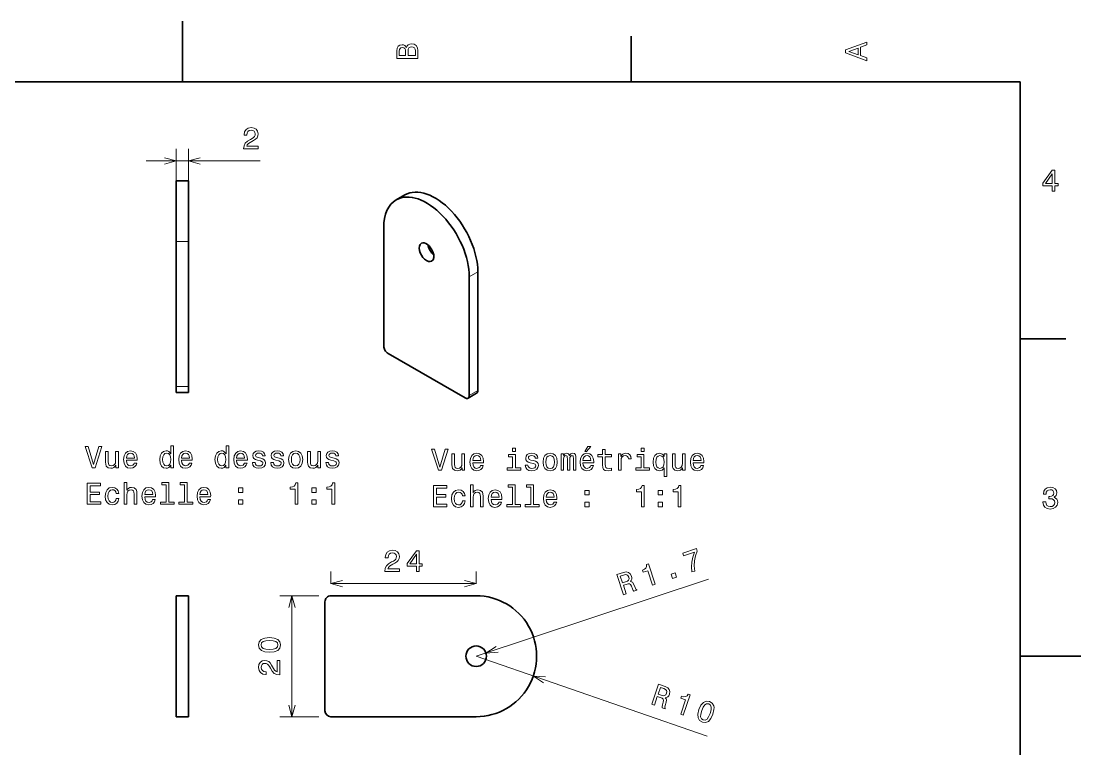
# Model space of a CAD drawing. Extents: x 0 to 297, y 0 to 210.
# Drawn here: x 121.9 to 297, y 89.7 to 210 of the extents above; entities that cross this region are included whole.
import ezdxf

# ---------------------------------------------------------------- set-up
doc = ezdxf.new("R2010")
doc.units = 0

msp = doc.modelspace()

# ---------------------------------------------------------------- linework, layer by layer
at = {"color": 7, "lineweight": 35, "ltscale": 0.25}
for p, q in [((148.5, 200), (148.5, 210)), ((147.5, 173.582718), (147.5, 183.582718)), ((149.5, 173.582718), (149.5, 183.582718)), ((287, 105), (297, 105))]:
    msp.add_line(p, q, dxfattribs=at)
at = {"color": 7, "lineweight": 35, "ltscale": 0.1875}
for p, q in [((222.699997, 200), (222.699997, 207.5)), ((287, 157.5), (294.5, 157.5))]:
    msp.add_line(p, q, dxfattribs=at)
at = {"color": 7, "lineweight": 35}
for p, q in [((287, 200), (10, 200)), ((287, 10), (287, 200)), ((147.5, 173.582718), (147.5, 149.582718)), ((149.5, 173.582718), (149.5, 149.582718)), ((147.5, 95.000015), (147.5, 115.000015)), ((149.5, 95.000015), (149.5, 115.000015)), ((173.059586, 115.000015), (197.059586, 115.000015)), ((197.059586, 95.000015), (173.059586, 95.000015))]:
    msp.add_line(p, q, dxfattribs=at)
at = {"color": 7, "lineweight": 13, "ltscale": 0.33257}
for p, q in [((147.5, 175.582718), (147.5, 188.885513)), ((149.5, 175.582718), (149.5, 188.885513))]:
    msp.add_line(p, q, dxfattribs=at)
at = {"color": 7, "lineweight": 13, "ltscale": 0.471766}
msp.add_line((142.5, 186.885513), (161.370621, 186.885513), dxfattribs=at)
at = {"color": 7, "lineweight": 35, "ltscale": 0.05}
for p, q in [((147.5, 183.582718), (149.5, 183.582718)), ((149.5, 148.582718), (147.5, 148.582718)), ((149.5, 115.000015), (147.5, 115.000015)), ((147.5, 95.000015), (149.5, 95.000015))]:
    msp.add_line(p, q, dxfattribs=at)
at = {"color": 7, "lineweight": 35, "ltscale": 0.040825}
for p, q in [((185.266693, 181.274933), (183.852478, 180.458435)), ((195.716446, 147.662018), (197.130661, 148.478516))]:
    msp.add_line(p, q, dxfattribs=at)
at = {"color": 7, "lineweight": 35, "ltscale": 0.489898}
for p, q in [((181.781418, 175.880676), (181.781418, 156.28476)), ((197.337769, 148.936295), (197.337769, 168.532196)), ((195.923553, 148.119797), (195.923553, 167.715698))]:
    msp.add_line(p, q, dxfattribs=at)
at = {"color": 7, "lineweight": 13, "ltscale": 0.05}
for p, q in [((147.5, 173.582718), (149.5, 173.582718)), ((149.5, 149.582718), (147.5, 149.582718))]:
    msp.add_line(p, q, dxfattribs=at)
at = {"color": 7, "lineweight": 13, "ltscale": 0.040825}
for p, q in [((195.923553, 167.715698), (197.337769, 168.532196)), ((195.923553, 148.119797), (197.337769, 148.936295))]:
    msp.add_line(p, q, dxfattribs=at)
at = {"color": 7, "lineweight": 35, "ltscale": 0.367423}
msp.add_line((182.488525, 155.060013), (195.216446, 147.711548), dxfattribs=at)
at = {"color": 7, "lineweight": 35, "ltscale": 0.025}
for p, q in [((147.5, 148.582718), (147.5, 149.582718)), ((149.5, 148.582718), (149.5, 149.582718))]:
    msp.add_line(p, q, dxfattribs=at)
at = {"color": 7, "lineweight": 13, "ltscale": 0.050277}
for p, q in [((173.059586, 117.000015), (173.059586, 119.011078)), ((197.059586, 117.000015), (197.059586, 119.011078))]:
    msp.add_line(p, q, dxfattribs=at)
at = {"color": 7, "lineweight": 13}
for p, q in [((197.059586, 105.000015), (235.46991, 117.732086)), ((173.059586, 117.011078), (197.059586, 117.011078)), ((166.613281, 95.000015), (166.613281, 115.000015)), ((197.059586, 105.000015), (235.259781, 91.794739))]:
    msp.add_line(p, q, dxfattribs=at)
at = {"color": 7, "lineweight": 13, "ltscale": 0.161158}
for p, q in [((171.059586, 115.000015), (164.613281, 115.000015)), ((171.059586, 95.000015), (164.613281, 95.000015))]:
    msp.add_line(p, q, dxfattribs=at)
at = {"color": 7, "lineweight": 35, "ltscale": 0.45}
msp.add_line((172.059586, 96.000015), (172.059586, 114.000015), dxfattribs=at)
at = {"color": 7, "lineweight": 13}
for points in [[(185.542007, 205.630417), (185.249496, 205.983429), (185.052811, 206.074219), (184.81073, 206.104477), (184.432495, 206.03891), (184.160156, 205.842224), (183.993729, 205.524506), (183.933212, 205.080704), (183.933212, 203.835022), (187.433212, 203.835022), (187.433212, 205.151306), (187.36261, 205.620331), (187.155838, 205.968307), (186.828018, 206.185165), (186.384216, 206.260818), (186.08667, 206.215424), (185.839554, 206.094391), (185.65799, 205.897705)], [(185.385666, 204.984879), (185.385666, 204.298996), (184.351807, 204.298996), (184.351807, 205.025223), (184.382065, 205.297562), (184.472839, 205.489197), (184.629181, 205.605194), (184.86116, 205.645538), (185.093155, 205.600143), (185.254532, 205.479111), (185.355408, 205.272339)], [(187.014618, 205.095825), (187.014618, 204.298996), (185.809296, 204.298996), (185.809296, 205.050446), (185.844589, 205.368164), (185.9505, 205.595108), (186.132065, 205.731277), (186.394302, 205.776657), (186.671692, 205.731277), (186.863327, 205.605194), (186.979324, 205.393372)], [(261.633209, 203.466858), (261.633209, 203.930847), (260.604401, 204.298996), (260.604401, 205.695969), (261.633209, 206.064133), (261.633209, 206.538193), (258.128174, 205.257217), (258.128174, 204.742798)], [(260.17572, 204.460388), (258.632477, 205), (260.17572, 205.539627)], [(158.62207, 188.885513), (161.027695, 188.885513), (161.027695, 189.319229), (159.126404, 189.319229), (159.2323, 189.556259), (159.413864, 189.752945), (159.973663, 190.111023), (160.27121, 190.262314), (160.604065, 190.479172), (160.841095, 190.731339), (160.977264, 191.028885), (161.027695, 191.366776), (160.941956, 191.790405), (160.704926, 192.12326), (160.341812, 192.335083), (159.872787, 192.410736), (159.388641, 192.324997), (159.020493, 192.087967), (158.783463, 191.709717), (158.702759, 191.210434), (158.702759, 191.139832), (159.161697, 191.139832), (159.161697, 191.180176), (159.207092, 191.523117), (159.343262, 191.775284), (159.56012, 191.936661), (159.84758, 191.992142), (160.140091, 191.941711), (160.356949, 191.815628), (160.498154, 191.618942), (160.548584, 191.371826), (160.51329, 191.139832), (160.417465, 190.943146), (160.256073, 190.771683), (160.03418, 190.620377), (159.736633, 190.459), (159.242386, 190.146317), (158.894409, 189.813461), (158.687637, 189.410004), (158.62207, 188.90065)], [(292.277374, 181.916794), (292.731262, 181.916794), (292.731262, 182.784225), (293.23056, 182.784225), (293.23056, 183.187683), (292.731262, 183.187683), (292.731262, 185.341141), (292.272339, 185.341141), (290.739197, 183.228027), (290.739197, 182.784225), (292.277374, 182.784225)], [(291.162842, 183.187683), (292.277374, 184.756134), (292.277374, 183.187683)], [(134.712982, 139.671921), (133.835449, 136.69136), (132.932724, 139.671921), (132.453613, 139.671921), (133.583298, 136.16687), (134.087616, 136.16687), (135.192078, 139.671921)], [(137.915421, 138.875076), (137.471619, 138.875076), (137.471619, 137.311676), (137.421188, 136.948578), (137.274933, 136.686325), (137.047989, 136.524933), (136.750443, 136.474503), (136.513412, 136.514847), (136.362106, 136.635895), (136.276382, 136.842667), (136.25621, 137.135162), (136.25621, 138.875076), (135.812408, 138.875076), (135.812408, 137.094818), (135.82753, 136.736755), (135.923355, 136.439209), (136.215866, 136.16687), (136.684875, 136.071045), (136.937042, 136.106354), (137.1539, 136.197128), (137.3405, 136.35347), (137.491791, 136.580414), (137.491791, 136.16687), (137.915421, 136.16687)], [(139.251877, 137.39238), (141.0271, 137.39238), (141.032135, 137.599152), (140.951447, 138.179123), (140.729553, 138.612839), (140.376526, 138.875076), (139.907501, 138.970901), (139.448563, 138.870041), (139.095535, 138.587616), (138.868591, 138.128693), (138.787903, 137.523499), (138.863556, 136.903183), (139.0905, 136.449295), (139.438477, 136.16687), (139.892365, 136.071045), (140.285736, 136.136612), (140.608505, 136.308075), (140.845535, 136.580414), (140.981705, 136.943527), (140.542953, 136.943527), (140.452164, 136.741791), (140.321045, 136.5905), (139.947845, 136.469467), (139.660385, 136.524933), (139.443527, 136.701447), (139.302307, 136.988922), (139.251877, 137.377243)], [(139.251877, 137.765579), (139.307358, 138.113556), (139.443527, 138.370758), (139.650299, 138.5271), (139.922638, 138.582581), (140.189926, 138.5271), (140.396698, 138.370758), (140.522781, 138.113556), (140.568161, 137.765579)], [(146.599869, 136.585464), (146.599869, 136.16687), (147.043671, 136.16687), (147.043671, 139.787903), (146.604904, 139.787903), (146.604904, 138.461533), (146.267014, 138.844818), (146.060242, 138.935608), (145.823212, 138.970901), (145.394531, 138.870041), (145.061676, 138.587616), (144.844818, 138.133728), (144.76918, 137.523499), (144.844818, 136.913269), (145.061676, 136.45433), (145.394531, 136.16687), (145.823212, 136.071045), (146.060242, 136.106354), (146.272049, 136.197128)], [(145.898849, 138.572495), (146.19136, 138.501892), (146.413269, 138.305206), (146.544388, 137.977386), (146.594818, 137.523499), (146.544388, 137.06456), (146.413269, 136.736755), (146.19136, 136.535019), (145.898849, 136.469467), (145.621475, 136.535019), (145.409668, 136.736755), (145.268448, 137.069611), (145.223068, 137.523499), (145.268448, 137.972351), (145.409668, 138.300156), (145.621475, 138.501892)], [(148.359955, 137.39238), (150.135162, 137.39238), (150.140213, 137.599152), (150.059525, 138.179123), (149.837616, 138.612839), (149.484589, 138.875076), (149.015564, 138.970901), (148.556641, 138.870041), (148.203613, 138.587616), (147.976669, 138.128693), (147.895981, 137.523499), (147.971619, 136.903183), (148.198563, 136.449295), (148.546555, 136.16687), (149.000443, 136.071045), (149.393814, 136.136612), (149.716583, 136.308075), (149.953613, 136.580414), (150.089783, 136.943527), (149.651016, 136.943527), (149.560242, 136.741791), (149.429108, 136.5905), (149.055923, 136.469467), (148.768448, 136.524933), (148.55159, 136.701447), (148.410385, 136.988922), (148.359955, 137.377243)], [(148.359955, 137.765579), (148.415421, 138.113556), (148.55159, 138.370758), (148.758362, 138.5271), (149.030701, 138.582581), (149.297989, 138.5271), (149.504761, 138.370758), (149.630844, 138.113556), (149.676239, 137.765579)], [(155.707932, 136.585464), (155.707932, 136.16687), (156.151733, 136.16687), (156.151733, 139.787903), (155.712982, 139.787903), (155.712982, 138.461533), (155.375076, 138.844818), (155.168304, 138.935608), (154.931274, 138.970901), (154.502609, 138.870041), (154.169754, 138.587616), (153.952896, 138.133728), (153.877243, 137.523499), (153.952896, 136.913269), (154.169754, 136.45433), (154.502609, 136.16687), (154.931274, 136.071045), (155.168304, 136.106354), (155.380127, 136.197128)], [(155.006927, 138.572495), (155.299438, 138.501892), (155.521332, 138.305206), (155.652466, 137.977386), (155.702896, 137.523499), (155.652466, 137.06456), (155.521332, 136.736755), (155.299438, 136.535019), (155.006927, 136.469467), (154.729553, 136.535019), (154.517731, 136.736755), (154.376526, 137.069611), (154.331131, 137.523499), (154.376526, 137.972351), (154.517731, 138.300156), (154.729553, 138.501892)], [(157.468018, 137.39238), (159.24324, 137.39238), (159.248276, 137.599152), (159.167587, 138.179123), (158.945679, 138.612839), (158.592667, 138.875076), (158.123642, 138.970901), (157.664703, 138.870041), (157.311676, 138.587616), (157.084732, 138.128693), (157.004044, 137.523499), (157.079697, 136.903183), (157.306641, 136.449295), (157.654617, 136.16687), (158.108505, 136.071045), (158.501877, 136.136612), (158.824646, 136.308075), (159.061676, 136.580414), (159.197845, 136.943527), (158.759094, 136.943527), (158.668304, 136.741791), (158.537186, 136.5905), (158.163986, 136.469467), (157.876526, 136.524933), (157.659668, 136.701447), (157.518448, 136.988922), (157.468018, 137.377243)], [(157.468018, 137.765579), (157.523499, 138.113556), (157.659668, 138.370758), (157.86644, 138.5271), (158.138763, 138.582581), (158.406067, 138.5271), (158.612839, 138.370758), (158.738922, 138.113556), (158.784302, 137.765579)], [(161.442078, 137.745407), (161.013412, 137.846268), (160.695679, 137.962265), (160.589783, 138.199295), (160.620041, 138.365723), (160.725952, 138.486755), (160.897415, 138.562408), (161.144531, 138.592667), (161.381561, 138.562408), (161.568161, 138.471619), (161.689209, 138.335464), (161.739639, 138.1539), (162.173355, 138.1539), (162.173355, 138.163986), (162.097702, 138.491791), (161.89093, 138.749008), (161.568161, 138.910385), (161.144531, 138.970901), (160.715851, 138.910385), (160.403183, 138.743958), (160.206497, 138.496841), (160.145966, 138.184158), (160.19136, 137.881561), (160.332581, 137.669754), (160.56456, 137.518448), (160.902466, 137.412552), (161.396698, 137.291504), (161.69928, 137.165436), (161.779984, 137.06456), (161.810242, 136.913269), (161.764847, 136.726669), (161.643814, 136.585464), (161.447128, 136.494675), (161.184875, 136.464417), (160.907501, 136.494675), (160.70578, 136.600586), (160.569611, 136.772064), (160.51413, 137.009094), (160.085449, 137.009094), (160.156067, 136.605637), (160.362839, 136.313126), (160.690643, 136.136612), (161.144531, 136.071045), (161.618591, 136.136612), (161.966583, 136.313126), (162.178391, 136.595551), (162.254044, 136.963699), (162.198563, 137.281418), (162.042221, 137.498276), (161.785019, 137.639496)], [(164.478104, 137.745407), (164.049438, 137.846268), (163.731705, 137.962265), (163.625793, 138.199295), (163.656067, 138.365723), (163.761963, 138.486755), (163.933441, 138.562408), (164.180557, 138.592667), (164.417587, 138.562408), (164.604187, 138.471619), (164.72522, 138.335464), (164.775665, 138.1539), (165.209381, 138.1539), (165.209381, 138.163986), (165.133728, 138.491791), (164.926956, 138.749008), (164.604187, 138.910385), (164.180557, 138.970901), (163.751877, 138.910385), (163.439209, 138.743958), (163.242523, 138.496841), (163.181992, 138.184158), (163.227386, 137.881561), (163.368591, 137.669754), (163.600586, 137.518448), (163.938477, 137.412552), (164.432709, 137.291504), (164.735306, 137.165436), (164.81601, 137.06456), (164.846252, 136.913269), (164.800873, 136.726669), (164.67984, 136.585464), (164.483154, 136.494675), (164.220901, 136.464417), (163.943527, 136.494675), (163.741791, 136.600586), (163.605621, 136.772064), (163.550156, 137.009094), (163.121475, 137.009094), (163.192078, 136.605637), (163.398849, 136.313126), (163.726669, 136.136612), (164.180557, 136.071045), (164.654617, 136.136612), (165.002594, 136.313126), (165.214417, 136.595551), (165.29007, 136.963699), (165.234589, 137.281418), (165.078247, 137.498276), (164.821045, 137.639496)], [(166.056641, 137.518448), (166.137329, 136.903183), (166.369324, 136.449295), (166.737473, 136.16687), (167.231705, 136.071045), (167.720901, 136.16687), (168.08905, 136.444244), (168.321045, 136.898132), (168.406784, 137.518448), (168.321045, 138.133728), (168.08905, 138.592667), (167.720901, 138.870041), (167.231705, 138.970901), (166.737473, 138.870041), (166.369324, 138.587616), (166.137329, 138.133728)], [(166.510529, 137.523499), (166.555908, 137.977386), (166.697128, 138.305206), (166.924072, 138.506927), (167.231705, 138.57753), (167.534302, 138.506927), (167.761246, 138.310242), (167.902466, 137.977386), (167.952881, 137.523499), (167.902466, 137.06456), (167.761246, 136.731705), (167.534302, 136.529984), (167.231705, 136.464417), (166.924072, 136.529984), (166.697128, 136.731705), (166.555908, 137.06456)], [(171.311676, 138.875076), (170.867874, 138.875076), (170.867874, 137.311676), (170.817444, 136.948578), (170.671188, 136.686325), (170.444244, 136.524933), (170.146698, 136.474503), (169.909668, 136.514847), (169.758362, 136.635895), (169.672623, 136.842667), (169.652451, 137.135162), (169.652451, 138.875076), (169.208649, 138.875076), (169.208649, 137.094818), (169.223785, 136.736755), (169.319611, 136.439209), (169.612106, 136.16687), (170.081131, 136.071045), (170.333282, 136.106354), (170.550156, 136.197128), (170.736755, 136.35347), (170.888046, 136.580414), (170.888046, 136.16687), (171.311676, 136.16687)], [(173.586182, 137.745407), (173.157501, 137.846268), (172.839783, 137.962265), (172.733871, 138.199295), (172.76413, 138.365723), (172.870026, 138.486755), (173.041504, 138.562408), (173.28862, 138.592667), (173.52565, 138.562408), (173.71225, 138.471619), (173.833282, 138.335464), (173.883728, 138.1539), (174.317444, 138.1539), (174.317444, 138.163986), (174.241791, 138.491791), (174.035019, 138.749008), (173.71225, 138.910385), (173.28862, 138.970901), (172.859955, 138.910385), (172.547272, 138.743958), (172.350586, 138.496841), (172.29007, 138.184158), (172.335449, 137.881561), (172.476654, 137.669754), (172.708649, 137.518448), (173.046539, 137.412552), (173.540787, 137.291504), (173.843384, 137.165436), (173.924072, 137.06456), (173.95433, 136.913269), (173.908936, 136.726669), (173.787903, 136.585464), (173.591217, 136.494675), (173.328964, 136.464417), (173.05159, 136.494675), (172.849854, 136.600586), (172.713699, 136.772064), (172.658218, 137.009094), (172.229553, 137.009094), (172.30014, 136.605637), (172.506927, 136.313126), (172.834732, 136.136612), (173.28862, 136.071045), (173.76268, 136.136612), (174.110672, 136.313126), (174.322479, 136.595551), (174.398132, 136.963699), (174.342651, 137.281418), (174.18631, 137.498276), (173.929108, 137.639496)], [(191.955124, 139.263596), (191.077591, 136.283035), (190.174866, 139.263596), (189.695755, 139.263596), (190.825439, 135.758545), (191.329758, 135.758545), (192.434219, 139.263596)], [(195.157562, 138.466751), (194.71376, 138.466751), (194.71376, 136.903351), (194.66333, 136.540253), (194.517075, 136.278), (194.290131, 136.116608), (193.992584, 136.066177), (193.755554, 136.106522), (193.604248, 136.22757), (193.518524, 136.434341), (193.498352, 136.726837), (193.498352, 138.466751), (193.054535, 138.466751), (193.054535, 136.686493), (193.069672, 136.32843), (193.165497, 136.030884), (193.458008, 135.758545), (193.927017, 135.66272), (194.179184, 135.698029), (194.396042, 135.788803), (194.582642, 135.945145), (194.733932, 136.172089), (194.733932, 135.758545), (195.157562, 135.758545)], [(196.494019, 136.984055), (198.269241, 136.984055), (198.274277, 137.190826), (198.193588, 137.770798), (197.971695, 138.204514), (197.618668, 138.466751), (197.149643, 138.562576), (196.690704, 138.461716), (196.337677, 138.179291), (196.110733, 137.720367), (196.030045, 137.115173), (196.105698, 136.494858), (196.332642, 136.04097), (196.680618, 135.758545), (197.134521, 135.66272), (197.527893, 135.728287), (197.850647, 135.89975), (198.087677, 136.172089), (198.223846, 136.535202), (197.785095, 136.535202), (197.694305, 136.333466), (197.563187, 136.182175), (197.189987, 136.061142), (196.902527, 136.116608), (196.685669, 136.293121), (196.544449, 136.580597), (196.494019, 136.968918)], [(203.534363, 136.131744), (203.534363, 138.375977), (202.394592, 138.375977), (202.394592, 137.997742), (203.090561, 137.997742), (203.090561, 136.131744), (202.182785, 136.131744), (202.182785, 135.758545), (204.45224, 135.758545), (204.45224, 136.131744)], [(203.5495, 139.379578), (203.080475, 139.379578), (203.080475, 138.875259), (203.5495, 138.875259)], [(206.540131, 137.337082), (206.111465, 137.437943), (205.793732, 137.55394), (205.687836, 137.79097), (205.718094, 137.957397), (205.82399, 138.07843), (205.995468, 138.154083), (206.242584, 138.184341), (206.479614, 138.154083), (206.666214, 138.063293), (206.787247, 137.927139), (206.837677, 137.745575), (207.271408, 137.745575), (207.271408, 137.755661), (207.195755, 138.083466), (206.988983, 138.340683), (206.666214, 138.50206), (206.242584, 138.562576), (205.813904, 138.50206), (205.501221, 138.335632), (205.304535, 138.088516), (205.244019, 137.775833), (205.289413, 137.473236), (205.430618, 137.261429), (205.662613, 137.110123), (206.000504, 137.004227), (206.494751, 136.883179), (206.797333, 136.757111), (206.878021, 136.656235), (206.908295, 136.504944), (206.8629, 136.318344), (206.741867, 136.177139), (206.545181, 136.086349), (206.282928, 136.056091), (206.005554, 136.086349), (205.803818, 136.192261), (205.667664, 136.363739), (205.612183, 136.600769), (205.183502, 136.600769), (205.254105, 136.197311), (205.460876, 135.9048), (205.788696, 135.728287), (206.242584, 135.66272), (206.716644, 135.728287), (207.064636, 135.9048), (207.276443, 136.187225), (207.352097, 136.555374), (207.296616, 136.873093), (207.140274, 137.089951), (206.883072, 137.231171)], [(208.118668, 137.110123), (208.199356, 136.494858), (208.431335, 136.04097), (208.7995, 135.758545), (209.293732, 135.66272), (209.782928, 135.758545), (210.151093, 136.035919), (210.383072, 136.489807), (210.468811, 137.110123), (210.383072, 137.725403), (210.151093, 138.184341), (209.782928, 138.461716), (209.293732, 138.562576), (208.7995, 138.461716), (208.431335, 138.179291), (208.199356, 137.725403)], [(211.109299, 135.758545), (211.517807, 135.758545), (211.517807, 137.569061), (211.543015, 137.8414), (211.618668, 138.038086), (211.734665, 138.154083), (211.885956, 138.199463), (212.006989, 138.159119), (212.087677, 138.058258), (212.128036, 137.88678), (212.143158, 137.659836), (212.143158, 135.758545), (212.526443, 135.758545), (212.526443, 137.569061), (212.551666, 137.836349), (212.627304, 138.033035), (212.748352, 138.154083), (212.899643, 138.199463), (213.020676, 138.159119), (213.101379, 138.058258), (213.15181, 137.659836), (213.15181, 135.758545), (213.560303, 135.758545), (213.560303, 137.629578), (213.535095, 138.017914), (213.454407, 138.31546), (213.293015, 138.497025), (213.030762, 138.562576), (212.723129, 138.461716), (212.486099, 138.169205), (212.2995, 138.456665), (211.986816, 138.562576), (211.699356, 138.461716), (211.50267, 138.179291), (211.50267, 138.466751), (211.109299, 138.466751)], [(214.710159, 136.984055), (216.485382, 136.984055), (216.490417, 137.190826), (216.409729, 137.770798), (216.187836, 138.204514), (215.834808, 138.466751), (215.365784, 138.562576), (214.906845, 138.461716), (214.553818, 138.179291), (214.326874, 137.720367), (214.246185, 137.115173), (214.321838, 136.494858), (214.548782, 136.04097), (214.896759, 135.758545), (215.350647, 135.66272), (215.744019, 135.728287), (216.066788, 135.89975), (216.303818, 136.172089), (216.439987, 136.535202), (216.001221, 136.535202), (215.910446, 136.333466), (215.779327, 136.182175), (215.406128, 136.061142), (215.118668, 136.116608), (214.90181, 136.293121), (214.76059, 136.580597), (214.710159, 136.968918)], [(215.017792, 138.834915), (215.315353, 138.834915), (216.016357, 139.692261), (215.522125, 139.692261)], [(217.952957, 137.997742), (217.952957, 136.641113), (217.983215, 136.202347), (218.12442, 135.89975), (218.406845, 135.723236), (218.885956, 135.66272), (219.410446, 135.687943), (219.410446, 136.071228), (219.027161, 136.04097), (218.679184, 136.081314), (218.492584, 136.207397), (218.411896, 136.419205), (218.396759, 136.716751), (218.396759, 137.997742), (219.410446, 137.997742), (219.410446, 138.375977), (218.396759, 138.375977), (218.396759, 139.16777), (217.952957, 139.16777), (217.952957, 138.375977), (217.186386, 138.375977), (217.186386, 137.997742)], [(220.560303, 135.758545), (221.004105, 135.758545), (221.004105, 137.306808), (221.0495, 137.680008), (221.185669, 137.947311), (221.407562, 138.108688), (221.705109, 138.164169), (221.927017, 138.12886), (222.093445, 138.028), (222.194305, 137.856522), (222.229614, 137.624542), (222.678467, 137.624542), (222.61795, 138.033035), (222.451508, 138.325546), (222.174133, 138.50206), (221.795898, 138.562576), (221.538696, 138.522232), (221.316788, 138.421371), (221.120102, 138.249893), (220.96376, 138.017914), (220.96376, 138.466751), (220.560303, 138.466751)], [(224.78653, 136.131744), (224.78653, 138.375977), (223.646759, 138.375977), (223.646759, 137.997742), (224.342728, 137.997742), (224.342728, 136.131744), (223.434937, 136.131744), (223.434937, 135.758545), (225.704391, 135.758545), (225.704391, 136.131744)], [(224.801666, 139.379578), (224.332642, 139.379578), (224.332642, 138.875259), (224.801666, 138.875259)], [(228.130188, 138.048172), (227.973846, 138.275116), (227.797333, 138.436493), (227.590561, 138.527283), (227.353531, 138.562576), (226.924866, 138.461716), (226.59201, 138.179291), (226.375153, 137.725403), (226.2995, 137.115173), (226.375153, 136.499893), (226.59201, 136.046005), (226.924866, 135.758545), (227.353531, 135.66272), (227.590561, 135.692978), (227.792297, 135.778717), (227.968811, 135.935059), (228.130188, 136.172089), (228.130188, 134.709549), (228.57399, 134.709549), (228.57399, 138.466751), (228.130188, 138.466751)], [(231.589844, 138.466751), (231.146042, 138.466751), (231.146042, 136.903351), (231.095612, 136.540253), (230.949356, 136.278), (230.722412, 136.116608), (230.42485, 136.066177), (230.18782, 136.106522), (230.03653, 136.22757), (229.95079, 136.434341), (229.930618, 136.726837), (229.930618, 138.466751), (229.486816, 138.466751), (229.486816, 136.686493), (229.501953, 136.32843), (229.597763, 136.030884), (229.890274, 135.758545), (230.359299, 135.66272), (230.61145, 135.698029), (230.828308, 135.788803), (231.014908, 135.945145), (231.166214, 136.172089), (231.166214, 135.758545), (231.589844, 135.758545)], [(232.9263, 136.984055), (234.701508, 136.984055), (234.706558, 137.190826), (234.625854, 137.770798), (234.403961, 138.204514), (234.050934, 138.466751), (233.581909, 138.562576), (233.122986, 138.461716), (232.769958, 138.179291), (232.543015, 137.720367), (232.462311, 137.115173), (232.537964, 136.494858), (232.764908, 136.04097), (233.1129, 135.758545), (233.566788, 135.66272), (233.960159, 135.728287), (234.282928, 135.89975), (234.519958, 136.172089), (234.656128, 136.535202), (234.217361, 136.535202), (234.126587, 136.333466), (233.995453, 136.182175), (233.622253, 136.061142), (233.334793, 136.116608), (233.117935, 136.293121), (232.97673, 136.580597), (232.9263, 136.968918)], [(196.494019, 137.357254), (196.5495, 137.705231), (196.685669, 137.962433), (196.892441, 138.118774), (197.16478, 138.174255), (197.432068, 138.118774), (197.63884, 137.962433), (197.764923, 137.705231), (197.810303, 137.357254)], [(208.572556, 137.115173), (208.61795, 137.569061), (208.759155, 137.896881), (208.986099, 138.098602), (209.293732, 138.169205), (209.596329, 138.098602), (209.823273, 137.901917), (209.964478, 137.569061), (210.014923, 137.115173), (209.964478, 136.656235), (209.823273, 136.32338), (209.596329, 136.121658), (209.293732, 136.056091), (208.986099, 136.121658), (208.759155, 136.32338), (208.61795, 136.656235)], [(214.710159, 137.357254), (214.76564, 137.705231), (214.90181, 137.962433), (215.108582, 138.118774), (215.38092, 138.174255), (215.648209, 138.118774), (215.85498, 137.962433), (215.981049, 137.705231), (216.026443, 137.357254)], [(226.753387, 137.115173), (226.798767, 137.564026), (226.939987, 137.89183), (227.151794, 138.093567), (227.429184, 138.164169), (227.72168, 138.093567), (227.943588, 137.896881), (228.074707, 137.569061), (228.125153, 137.115173), (228.074707, 136.656235), (227.943588, 136.32843), (227.72168, 136.126694), (227.429184, 136.061142), (227.151794, 136.126694), (226.939987, 136.32843), (226.798767, 136.661285)], [(232.9263, 137.357254), (232.981766, 137.705231), (233.117935, 137.962433), (233.324707, 138.118774), (233.597046, 138.174255), (233.864334, 138.118774), (234.071106, 137.962433), (234.197189, 137.705231), (234.242584, 137.357254)], [(132.776382, 130.120041), (134.995392, 130.120041), (134.995392, 130.543671), (133.240356, 130.543671), (133.240356, 131.728836), (134.803757, 131.728836), (134.803757, 132.147415), (133.240356, 132.147415), (133.240356, 133.196411), (134.955048, 133.196411), (134.955048, 133.620041), (132.776382, 133.620041)], [(138.863556, 130.120041), (139.307358, 130.120041), (139.307358, 131.683441), (139.352753, 132.041504), (139.498993, 132.303757), (139.725952, 132.465149), (140.028534, 132.525665), (140.270615, 132.475235), (140.421906, 132.339066), (140.497559, 132.112122), (140.522781, 131.809525), (140.522781, 130.120041), (140.966583, 130.120041), (140.966583, 131.900299), (140.946411, 132.258362), (140.855621, 132.555923), (140.558075, 132.828247), (140.094101, 132.924072), (139.841934, 132.888779), (139.625076, 132.792953), (139.443527, 132.641647), (139.307358, 132.434875), (139.307358, 133.741074), (138.863556, 133.741074)], [(145.818161, 133.367874), (145.818161, 130.49324), (144.905334, 130.49324), (144.905334, 130.120041), (147.169754, 130.120041), (147.169754, 130.49324), (146.261963, 130.49324), (146.261963, 133.741074), (145.122192, 133.741074), (145.122192, 133.367874)], [(148.854187, 133.367874), (148.854187, 130.49324), (147.94136, 130.49324), (147.94136, 130.120041), (150.20578, 130.120041), (150.20578, 130.49324), (149.297989, 130.49324), (149.297989, 133.741074), (148.158218, 133.741074), (148.158218, 133.367874)], [(167.14093, 130.120041), (167.599854, 130.120041), (167.599854, 133.645264), (167.256927, 133.645264), (167.166138, 133.337616), (166.984589, 133.130844), (166.707214, 133.009811), (166.323929, 132.969467), (166.323929, 132.611389), (167.14093, 132.611389)], [(173.212982, 130.120041), (173.671906, 130.120041), (173.671906, 133.645264), (173.328964, 133.645264), (173.23819, 133.337616), (173.056641, 133.130844), (172.779251, 133.009811), (172.395966, 132.969467), (172.395966, 132.611389), (173.212982, 132.611389)], [(190.018524, 129.711716), (192.237534, 129.711716), (192.237534, 130.135345), (190.482498, 130.135345), (190.482498, 131.320511), (192.045898, 131.320511), (192.045898, 131.73909), (190.482498, 131.73909), (190.482498, 132.788086), (192.197189, 132.788086), (192.197189, 133.211716), (190.018524, 133.211716)], [(196.105698, 129.711716), (196.5495, 129.711716), (196.5495, 131.275116), (196.594894, 131.633179), (196.741135, 131.895432), (196.968094, 132.056824), (197.270676, 132.11734), (197.512756, 132.06691), (197.664047, 131.93074), (197.7397, 131.703796), (197.764923, 131.401199), (197.764923, 129.711716), (198.208725, 129.711716), (198.208725, 131.491974), (198.188553, 131.850037), (198.097763, 132.147598), (197.800217, 132.419922), (197.336243, 132.515747), (197.084076, 132.480453), (196.867218, 132.384628), (196.685669, 132.233322), (196.5495, 132.02655), (196.5495, 133.332748), (196.105698, 133.332748)], [(203.060303, 132.959549), (203.060303, 130.084915), (202.147476, 130.084915), (202.147476, 129.711716), (204.411896, 129.711716), (204.411896, 130.084915), (203.504105, 130.084915), (203.504105, 133.332748), (202.364334, 133.332748), (202.364334, 132.959549)], [(206.096329, 132.959549), (206.096329, 130.084915), (205.183502, 130.084915), (205.183502, 129.711716), (207.447906, 129.711716), (207.447906, 130.084915), (206.540131, 130.084915), (206.540131, 133.332748), (205.40036, 133.332748), (205.40036, 132.959549)], [(224.383072, 129.711716), (224.84201, 129.711716), (224.84201, 133.236938), (224.499069, 133.236938), (224.408295, 132.929291), (224.22673, 132.722519), (223.949356, 132.601486), (223.566071, 132.561142), (223.566071, 132.203064), (224.383072, 132.203064)], [(230.455109, 129.711716), (230.914047, 129.711716), (230.914047, 133.236938), (230.571106, 133.236938), (230.480331, 132.929291), (230.298767, 132.722519), (230.021393, 132.601486), (229.638107, 132.561142), (229.638107, 132.203064), (230.455109, 132.203064)], [(137.552307, 131.930557), (137.991074, 131.930557), (137.900299, 132.334015), (137.683441, 132.651749), (137.345535, 132.848434), (136.906784, 132.924072), (136.422638, 132.823212), (136.054474, 132.540787), (135.822495, 132.081863), (135.741791, 131.466583), (135.817444, 130.856354), (136.044388, 130.402466), (136.402466, 130.120041), (136.891647, 130.024216), (137.325363, 130.099869), (137.663269, 130.311676), (137.895248, 130.644531), (137.996124, 131.088333), (137.572495, 131.088333), (137.496841, 130.805923), (137.355621, 130.594101), (137.1539, 130.462982), (136.906784, 130.422638), (136.599152, 130.48819), (136.377243, 130.689926), (136.241074, 131.017731), (136.195679, 131.48172), (136.241074, 131.935608), (136.382278, 132.263412), (136.609238, 132.465149), (136.906784, 132.535751), (137.169022, 132.490356), (137.365723, 132.374359), (137.496841, 132.182724)], [(142.287903, 131.345551), (144.063126, 131.345551), (144.068161, 131.552322), (143.987473, 132.132294), (143.765564, 132.56601), (143.412552, 132.828247), (142.943527, 132.924072), (142.484589, 132.823212), (142.131561, 132.540787), (141.904617, 132.081863), (141.823929, 131.476669), (141.899582, 130.856354), (142.126526, 130.402466), (142.474503, 130.120041), (142.928391, 130.024216), (143.321762, 130.089783), (143.644531, 130.261246), (143.881561, 130.533585), (144.017731, 130.896698), (143.578979, 130.896698), (143.48819, 130.694962), (143.357071, 130.543671), (142.983871, 130.422638), (142.696411, 130.478104), (142.479553, 130.654617), (142.338333, 130.942093), (142.287903, 131.330414)], [(142.287903, 131.71875), (142.343384, 132.066727), (142.479553, 132.323929), (142.686325, 132.48027), (142.958649, 132.535751), (143.225952, 132.48027), (143.432724, 132.323929), (143.558792, 132.066727), (143.604187, 131.71875)], [(151.395981, 131.345551), (153.171188, 131.345551), (153.176239, 131.552322), (153.095551, 132.132294), (152.873642, 132.56601), (152.520615, 132.828247), (152.05159, 132.924072), (151.592667, 132.823212), (151.239639, 132.540787), (151.012695, 132.081863), (150.931992, 131.476669), (151.007645, 130.856354), (151.234589, 130.402466), (151.582581, 130.120041), (152.036469, 130.024216), (152.42984, 130.089783), (152.752609, 130.261246), (152.989639, 130.533585), (153.125793, 130.896698), (152.687042, 130.896698), (152.596268, 130.694962), (152.465134, 130.543671), (152.091934, 130.422638), (151.804474, 130.478104), (151.587616, 130.654617), (151.446411, 130.942093), (151.395981, 131.330414)], [(151.395981, 131.71875), (151.451447, 132.066727), (151.587616, 132.323929), (151.794388, 132.48027), (152.066727, 132.535751), (152.334015, 132.48027), (152.540787, 132.323929), (152.66687, 132.066727), (152.71225, 131.71875)], [(157.775665, 132.076813), (158.471619, 132.076813), (158.471619, 132.828247), (157.775665, 132.828247)], [(169.919739, 132.076813), (170.615707, 132.076813), (170.615707, 132.828247), (169.919739, 132.828247)], [(194.794449, 131.522232), (195.233215, 131.522232), (195.142441, 131.92569), (194.925583, 132.243423), (194.587677, 132.440109), (194.148926, 132.515747), (193.66478, 132.414886), (193.296616, 132.132462), (193.064636, 131.673538), (192.983932, 131.058258), (193.059586, 130.448029), (193.28653, 129.994141), (193.644592, 129.711716), (194.133789, 129.615891), (194.567505, 129.691544), (194.905411, 129.903351), (195.13739, 130.236206), (195.238266, 130.680008), (194.814636, 130.680008), (194.738983, 130.397598), (194.597763, 130.185776), (194.396042, 130.054657), (194.148926, 130.014313), (193.841293, 130.079865), (193.619385, 130.281601), (193.483215, 130.609406), (193.43782, 131.073395), (193.483215, 131.527283), (193.62442, 131.855087), (193.851379, 132.056824), (194.148926, 132.127426), (194.411163, 132.082031), (194.607849, 131.966034), (194.738983, 131.774399)], [(199.530045, 130.937225), (201.305267, 130.937225), (201.310303, 131.143997), (201.229614, 131.723969), (201.007706, 132.157684), (200.654694, 132.419922), (200.185669, 132.515747), (199.72673, 132.414886), (199.373703, 132.132462), (199.146759, 131.673538), (199.066071, 131.068344), (199.141724, 130.448029), (199.368668, 129.994141), (199.716644, 129.711716), (200.170532, 129.615891), (200.563904, 129.681458), (200.886673, 129.852921), (201.123703, 130.125259), (201.259872, 130.488373), (200.821106, 130.488373), (200.730331, 130.286636), (200.599213, 130.135345), (200.226013, 130.014313), (199.938553, 130.069778), (199.721695, 130.246292), (199.580475, 130.533768), (199.530045, 130.922089)], [(199.530045, 131.310425), (199.585526, 131.658401), (199.721695, 131.915604), (199.928467, 132.071945), (200.20079, 132.127426), (200.468094, 132.071945), (200.674866, 131.915604), (200.800934, 131.658401), (200.846329, 131.310425)], [(208.638123, 130.937225), (210.41333, 130.937225), (210.418381, 131.143997), (210.337677, 131.723969), (210.115784, 132.157684), (209.762756, 132.419922), (209.293732, 132.515747), (208.834808, 132.414886), (208.481781, 132.132462), (208.254837, 131.673538), (208.174133, 131.068344), (208.249786, 130.448029), (208.47673, 129.994141), (208.824722, 129.711716), (209.27861, 129.615891), (209.671982, 129.681458), (209.994751, 129.852921), (210.231781, 130.125259), (210.36795, 130.488373), (209.929184, 130.488373), (209.838409, 130.286636), (209.707275, 130.135345), (209.334076, 130.014313), (209.046616, 130.069778), (208.829758, 130.246292), (208.688553, 130.533768), (208.638123, 130.922089)], [(208.638123, 131.310425), (208.693588, 131.658401), (208.829758, 131.915604), (209.03653, 132.071945), (209.308868, 132.127426), (209.576157, 132.071945), (209.782928, 131.915604), (209.909012, 131.658401), (209.954407, 131.310425)], [(215.017792, 131.668488), (215.71376, 131.668488), (215.71376, 132.419922), (215.017792, 132.419922)], [(227.161896, 131.668488), (227.857849, 131.668488), (227.857849, 132.419922), (227.161896, 132.419922)], [(290.729126, 130.51622), (290.729126, 130.480911), (290.809814, 129.996765), (291.046844, 129.633652), (291.420044, 129.401657), (291.914276, 129.315933), (292.438782, 129.401657), (292.832153, 129.623566), (293.08429, 129.976593), (293.175079, 130.430481), (293.134735, 130.728027), (293.023773, 130.970108), (292.842224, 131.156708), (292.600159, 131.292877), (292.927948, 131.565216), (293.043945, 131.998932), (292.968292, 132.392303), (292.751434, 132.68985), (292.398407, 132.87645), (291.914276, 132.942017), (291.460388, 132.861313), (291.112396, 132.63942), (290.885468, 132.286392), (290.809814, 131.817368), (290.809814, 131.782074), (291.258636, 131.782074), (291.299011, 132.104828), (291.430115, 132.336823), (291.641937, 132.478027), (291.939484, 132.528473), (292.201721, 132.488113), (292.393372, 132.382217), (292.509369, 132.210739), (292.554749, 131.97876), (292.509369, 131.731628), (292.388336, 131.565216), (292.176514, 131.46434), (291.889069, 131.434082), (291.692383, 131.439133), (291.692383, 131.04071), (291.939484, 131.050797), (292.257202, 131.005417), (292.494232, 130.884369), (292.635468, 130.687683), (292.685883, 130.430481), (292.630402, 130.13797), (292.484161, 129.921112), (292.252167, 129.784943), (291.944519, 129.739563), (291.626801, 129.789993), (291.394806, 129.941284), (291.248566, 130.183365), (291.193085, 130.51622)], [(157.775665, 130.120041), (158.471619, 130.120041), (158.471619, 130.871475), (157.775665, 130.871475)], [(169.919739, 130.120041), (170.615707, 130.120041), (170.615707, 130.871475), (169.919739, 130.871475)], [(215.017792, 129.711716), (215.71376, 129.711716), (215.71376, 130.46315), (215.017792, 130.46315)], [(227.161896, 129.711716), (227.857849, 129.711716), (227.857849, 130.46315), (227.161896, 130.46315)], [(232.734314, 118.932327), (233.217804, 119.09259), (233.113953, 119.93483), (233.147247, 120.764069), (233.312866, 121.578735), (233.612457, 122.389999), (233.480743, 122.787323), (231.202103, 122.032013), (231.346497, 121.59639), (233.165588, 122.199371), (232.853226, 121.378571), (232.679642, 120.571884), (232.640015, 119.76178)], [(181.961029, 119.011078), (184.366653, 119.011078), (184.366653, 119.444794), (182.465363, 119.444794), (182.571259, 119.681824), (182.752823, 119.87851), (183.312622, 120.236588), (183.610168, 120.387878), (183.943024, 120.604736), (184.180054, 120.856903), (184.316223, 121.154449), (184.366653, 121.49234), (184.280914, 121.91597), (184.043884, 122.248825), (183.680771, 122.460648), (183.211746, 122.536301), (182.7276, 122.450562), (182.359451, 122.213531), (182.122421, 121.835281), (182.041718, 121.335999), (182.041718, 121.265396), (182.500656, 121.265396), (182.500656, 121.30574), (182.546051, 121.648682), (182.68222, 121.900848), (182.899078, 122.062225), (183.186539, 122.117706), (183.47905, 122.067276), (183.695908, 121.941193), (183.837112, 121.744507), (183.887543, 121.497391), (183.852249, 121.265396), (183.756424, 121.06871), (183.595032, 120.897247), (183.373138, 120.745941), (183.075592, 120.584564), (182.581345, 120.271881), (182.233368, 119.939026), (182.026596, 119.535568), (181.961029, 119.026215)], [(187.204987, 119.011078), (187.658875, 119.011078), (187.658875, 119.87851), (188.158157, 119.87851), (188.158157, 120.281967), (187.658875, 120.281967), (187.658875, 122.435425), (187.199936, 122.435425), (185.666794, 120.322311), (185.666794, 119.87851), (187.204987, 119.87851)], [(186.090424, 120.281967), (187.204987, 121.850418), (187.204987, 120.281967)], [(226.220993, 116.773315), (226.656616, 116.917709), (225.54744, 120.263885), (225.221909, 120.155991), (225.232544, 119.835403), (225.125259, 119.582016), (224.900055, 119.379852), (224.548935, 119.220963), (224.661606, 118.881073), (225.437103, 119.138138)], [(221.4086, 115.178116), (221.85379, 115.325699), (221.388855, 116.728317), (221.843628, 116.879059), (222.183487, 116.975769), (222.416336, 116.978577), (222.583588, 116.858688), (222.725082, 116.592117), (222.89183, 116.169205), (223.014175, 115.896286), (223.127167, 115.747787), (223.629807, 115.914398), (223.599655, 116.005356), (223.445114, 116.10289), (223.32431, 116.339127), (223.113083, 116.864182), (222.899994, 117.234528), (222.748627, 117.322495), (222.546143, 117.356323), (222.697968, 117.539474), (222.776459, 117.75145), (222.792816, 117.990646), (222.737427, 118.253891), (222.537125, 118.633789), (222.245667, 118.871902), (221.869431, 118.949081), (221.417953, 118.8685), (220.307358, 118.500366)], [(221.428375, 118.420334), (221.729904, 118.488419), (221.965897, 118.465683), (222.150696, 118.340988), (222.281052, 118.09198), (222.325211, 117.798462), (222.251495, 117.588074), (222.05986, 117.428909), (221.766205, 117.305008), (221.253983, 117.135208), (220.887436, 118.241028)], [(229.523132, 117.867889), (230.183746, 118.086868), (229.947311, 118.800156), (229.286697, 118.581177)], [(162.903625, 105.652618), (163.695404, 105.728256), (164.260254, 105.965302), (164.603195, 106.343536), (164.714142, 106.868027), (164.603195, 107.387482), (164.260254, 107.765732), (163.695404, 107.997711), (162.903625, 108.078415), (162.116882, 107.997711), (161.804199, 107.901901), (161.546997, 107.765732), (161.204056, 107.387482), (161.088058, 106.868027), (161.204056, 106.343536), (161.552032, 105.965302), (162.116882, 105.728256)], [(162.903625, 106.136765), (162.293396, 106.177109), (161.85463, 106.303192), (161.597427, 106.530136), (161.506653, 106.868027), (161.597427, 107.200882), (161.85463, 107.427826), (162.293396, 107.553909), (162.903625, 107.594254), (163.51889, 107.553909), (163.957657, 107.427826), (164.214859, 107.200882), (164.300598, 106.868027), (164.214859, 106.530136), (163.957657, 106.303192), (163.51889, 106.177109)], [(164.613281, 101.901459), (164.613281, 104.307083), (164.179565, 104.307083), (164.179565, 102.405792), (163.942535, 102.511688), (163.74585, 102.693253), (163.387772, 103.253052), (163.236481, 103.550598), (163.019623, 103.883453), (162.767456, 104.120483), (162.46991, 104.256653), (162.132004, 104.307083), (161.708374, 104.221344), (161.375519, 103.984314), (161.163712, 103.621201), (161.088058, 103.152176), (161.173798, 102.66803), (161.410828, 102.299881), (161.789063, 102.062851), (162.288345, 101.982147), (162.358948, 101.982147), (162.358948, 102.441086), (162.318604, 102.441086), (161.975662, 102.486481), (161.723511, 102.62265), (161.562119, 102.839508), (161.506653, 103.126968), (161.557083, 103.419479), (161.683167, 103.636337), (161.879852, 103.777542), (162.126968, 103.827972), (162.358948, 103.792679), (162.555634, 103.696854), (162.727112, 103.535461), (162.878403, 103.313568), (163.039795, 103.016022), (163.352478, 102.521774), (163.685318, 102.173798), (164.088776, 101.967026), (164.598145, 101.901459)], [(226.070053, 97.087631), (226.513336, 96.934402), (226.996109, 98.330978), (227.448929, 98.174438), (227.777634, 98.0448), (227.964294, 97.905579), (228.024323, 97.70874), (227.974762, 97.411041), (227.850311, 96.973816), (227.781693, 96.682709), (227.781219, 96.496109), (228.281693, 96.323105), (228.313004, 96.413666), (228.249512, 96.585022), (228.297058, 96.846054), (228.448242, 97.391434), (228.503967, 97.815063), (228.43718, 97.976898), (228.29689, 98.12677), (228.528748, 98.180023), (228.719879, 98.30072), (228.878174, 98.480789), (228.994095, 98.723526), (229.065765, 99.146973), (228.978912, 99.513168), (228.726944, 99.80304), (228.319382, 100.01329), (227.213562, 100.395569)], [(228.055405, 99.650986), (228.336273, 99.521881), (228.509918, 99.360458), (228.580948, 99.149155), (228.533218, 98.872162), (228.389984, 98.612183), (228.203629, 98.489853), (227.954712, 98.479843), (227.646179, 98.559814), (227.136169, 98.73613), (227.516785, 99.837173)], [(230.86171, 95.431229), (231.295456, 95.281281), (232.447205, 98.613037), (232.123077, 98.725082), (231.936783, 98.463989), (231.697632, 98.327881), (231.395935, 98.304108), (231.020493, 98.391205), (230.903503, 98.05278), (231.675674, 97.785858)], [(233.888367, 96.193878), (233.701172, 95.420837), (233.740662, 94.80954), (233.986099, 94.361847), (234.445557, 94.085617), (234.972763, 94.020767), (235.442291, 94.221313), (235.846085, 94.679367), (236.181046, 95.401337), (236.361816, 96.171265), (236.373413, 96.498093), (236.328751, 96.785675), (236.083313, 97.233368), (235.630264, 97.512711), (235.096649, 97.574448), (234.625473, 97.369141), (234.216904, 96.912735)], [(234.345947, 96.035706), (234.58345, 96.599258), (234.845963, 96.972748), (235.144485, 97.141693), (235.4935, 97.117096), (235.778427, 96.922546), (235.90889, 96.605316), (235.884705, 96.149445), (235.723465, 95.559509), (235.484299, 94.991196), (235.221802, 94.617691), (234.923264, 94.448761), (234.580673, 94.476471), (234.289337, 94.667892), (234.158875, 94.985138), (234.18306, 95.44101)]]:
    msp.add_lwpolyline(points, close=True, dxfattribs=at)
for points in [[(145.568161, 186.367874), (147.5, 186.885513), (145.568161, 187.403152)], [(151.431854, 187.403152), (149.5, 186.885513), (151.431854, 186.367874)], [(174.99144, 117.528717), (173.059586, 117.011078), (174.99144, 116.493439)], [(195.127731, 116.493439), (197.059586, 117.011078), (195.127731, 117.528717)], [(167.13092, 113.068161), (166.613281, 115.000015), (166.095642, 113.068161)], [(200.344116, 106.634094), (198.673248, 105.534897), (200.669846, 105.651398)], [(208.505768, 101.590927), (206.510818, 101.732849), (208.167526, 100.612457)], [(166.095642, 96.93187), (166.613281, 95.000015), (167.13092, 96.93187)]]:
    msp.add_lwpolyline(points, dxfattribs=at)
at = {"color": 7, "lineweight": 35}
msp.add_circle((197.059586, 105.000015), 1.7, dxfattribs=at)
for centre, radius, start, end in [((173.059586, 114.000015), 1, 90.000003, 180.000005), ((197.059586, 105.000015), 10, 269.999997, 90.000003), ((173.059586, 96.000015), 1, 180.000005, 269.999997)]:
    msp.add_arc(centre, radius, start, end, dxfattribs=at)
for centre, major_axis, start_param, end_param in [((190.266693, 172.614685), (-5, 8.660255), 3.926990817, 6.2831853072), ((188.852478, 171.798187), (-5, 8.660255), 6.2831853072, 7.0685834706), ((188.852478, 171.798187), (-5, 8.660255), 3.926990817, 6.2831853072), ((188.852478, 171.798187), (-0.850006, 1.472244), 4.426990817, 6.2831669148), ((188.852478, 171.798187), (-0.850006, 1.472244), 6.2831669148, 9.4247595684), ((190.266693, 172.614685), (-0.850006, 1.472244), 0.9828734446, 2.1592759414), ((188.852478, 171.798187), (-0.850006, 1.472244), 3.1415742612, 4.426990817), ((182.488525, 155.876511), (-0.5, 0.866028), 0.7853981634, 2.3561944902), ((196.630661, 149.344543), (-0.5, 0.866028), 3.1415926536, 3.926990817), ((195.216446, 148.528046), (-0.5, 0.866028), 2.3561944902, 3.1415926536), ((195.216446, 148.528046), (-0.5, 0.866028), 3.1415926536, 3.926990817)]:
    msp.add_ellipse(centre, major_axis=major_axis, ratio=0.57735, start_param=start_param, end_param=end_param, dxfattribs=at)

doc.saveas('drawing.dxf')
